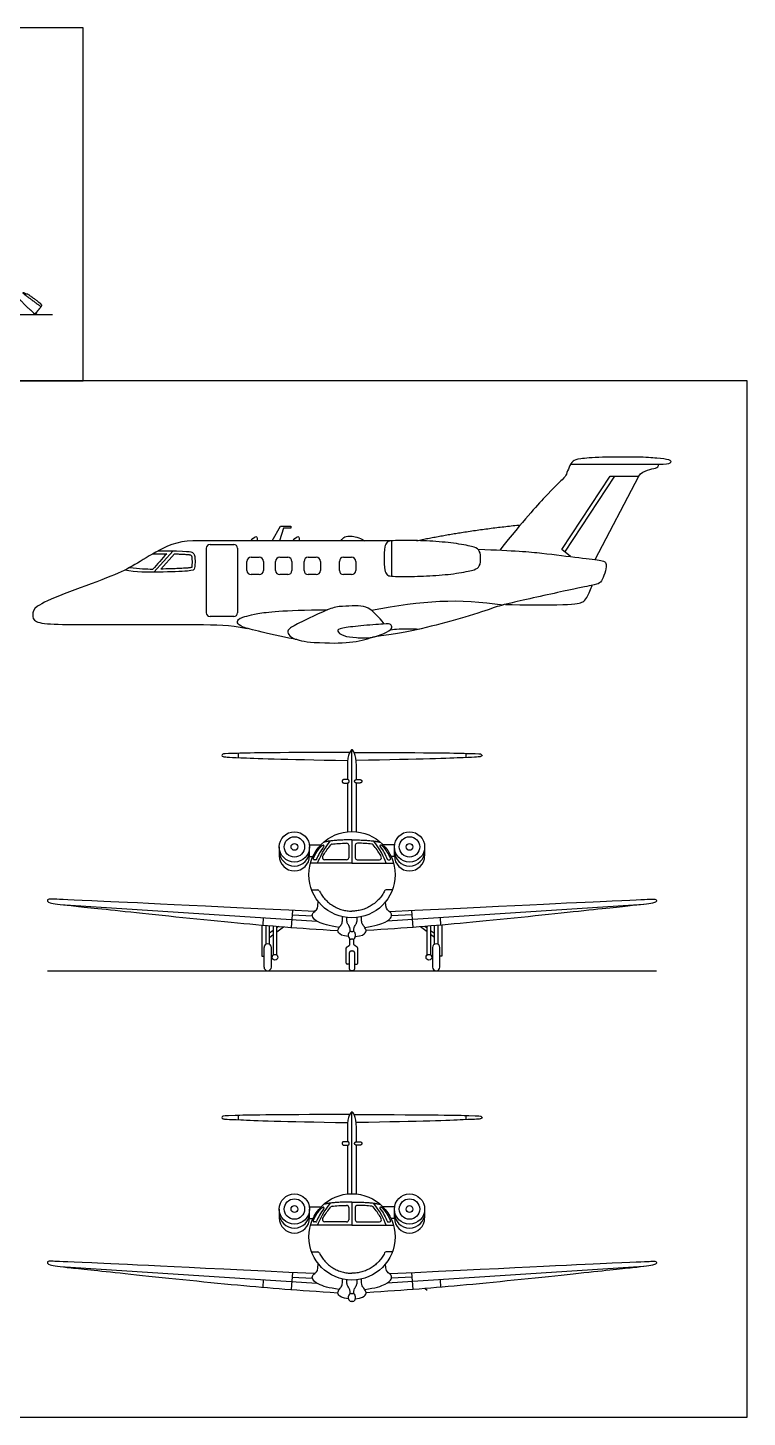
# Model space of a CAD drawing. Header units: millimetres. Extents: x 0 to 107, y 0 to 29.
# Drawn here: x 92.96 to 107.47, y 0.84 to 28.86 of the extents above; entities that cross this region are included whole.
import ezdxf

# ---------------------------------------------------------------- set-up
doc = ezdxf.new("R2010")
doc.units = ezdxf.units.MM
for name, color, linetype, true_color in [('AG-DETAIL', 7, 'Continuous', 0x66ffff), ('AG-DIAGRAM', 7, 'Continuous', 0xfecc66), ('AG-PEOPLE', 7, 'Continuous', 0xfc6666), ('AG-TRANSPORT', 7, 'Continuous', 0x66ccff), ('X-VPRT', 6, 'Continuous', 0xff00ff)]:
    doc.layers.add(name, color=color, linetype=linetype, true_color=true_color)

msp = doc.modelspace()

# ---------------------------------------------------------------- linework, layer by layer
at = {"layer": 'AG-DETAIL'}
for p, q in [((103.793, 18.291), (104.804, 19.818)), ((97.705, 10.765), (97.714, 10.916)), ((101.29, 10.765), (101.281, 10.916)), ((97.705, 3.461), (97.714, 3.612)), ((101.29, 3.461), (101.281, 3.612))]:
    msp.add_line(p, q, dxfattribs=at)
for points in [[(103.906, 18.199), (103.73, 18.344), (104.706, 19.818), (105.286, 19.818)], [(95.501, 17.884), (95.888, 18.313)], [(97.2, 14.231), (97.2, 14.144)], [(101.795, 14.231), (101.795, 14.144)], [(99.497, 12.485), (99.497, 12.018)], [(93.607, 11.183), (98.79, 10.846)], [(98.295, 11.062), (98.269, 10.72)], [(98.288, 10.972), (98.699, 10.952)], [(105.387, 11.183), (100.205, 10.846)], [(100.707, 10.972), (100.295, 10.952)], [(100.7, 11.062), (100.726, 10.72)], [(97.2, 6.927), (97.2, 6.841)], [(101.795, 6.927), (101.795, 6.841)], [(99.497, 5.181), (99.497, 4.714)], [(93.607, 3.879), (98.79, 3.542)], [(98.295, 3.758), (98.269, 3.416)], [(98.288, 3.668), (98.699, 3.648)], [(105.387, 3.879), (100.205, 3.542)], [(100.707, 3.668), (100.295, 3.648)], [(100.7, 3.758), (100.726, 3.416)]]:
    msp.add_lwpolyline(points, dxfattribs=at)
for centre in [(98.336, 12.343), (100.659, 12.343), (98.336, 5.039), (100.659, 5.039)]:
    msp.add_circle(centre, 0.0684, dxfattribs=at)
for centre, radius, start, end in [((98.336, 12.263), 0.305, 180, 0), ((100.659, 12.263), 0.305, 180, 0), ((98.806, 11.441), 0.0364, 26.2593, 90), ((100.189, 11.441), 0.0364, 90, 153.7407), ((98.336, 4.959), 0.305, 180, 0), ((100.659, 4.959), 0.305, 180, 0), ((98.806, 4.137), 0.0364, 26.2593, 90), ((100.189, 4.137), 0.0364, 90, 153.7407)]:
    msp.add_arc(centre, radius, start, end, dxfattribs=at)
for points, degree in [([(98.805, 12.018), (98.854, 12.143), (98.932, 12.303), (99.066, 12.463)], 3), ([(100.19, 12.018), (100.141, 12.143), (100.063, 12.303), (99.929, 12.463)], 3), ([(98.683, 11.478), (98.744, 11.478), (98.806, 11.478)], 2), ([(100.312, 11.478), (100.25, 11.478), (100.189, 11.478)], 2), ([(98.805, 4.714), (98.854, 4.839), (98.932, 4.999), (99.066, 5.159)], 3), ([(100.19, 4.714), (100.141, 4.839), (100.063, 4.999), (99.929, 5.159)], 3), ([(98.683, 4.174), (98.744, 4.174), (98.806, 4.174)], 2), ([(100.312, 4.174), (100.25, 4.174), (100.189, 4.174)], 2)]:
    msp.add_open_spline(points, degree=degree, dxfattribs=at)
for points in [[(98.839, 11.457), (99.041, 11.048), (99.497, 11.048)], [(100.156, 11.457), (99.954, 11.048), (99.497, 11.048)], [(98.839, 4.153), (99.041, 3.744), (99.497, 3.744)], [(100.156, 4.153), (99.954, 3.744), (99.497, 3.744)]]:
    msp.add_rational_spline(points, [0.991304220531, 0.845544758967, 1], degree=2, dxfattribs=at)
at = {"layer": 'AG-DIAGRAM'}
msp.add_line((79.076, 23.078), (93.458, 23.078), dxfattribs=at)
msp.add_lwpolyline([(93.351, 9.846), (105.644, 9.846)], dxfattribs=at)
at = {"layer": 'AG-PEOPLE'}
msp.add_arc((93.104, 23.11), 0.0315, 172.3021, 30.5483, dxfattribs=at)
msp.add_rational_spline([(92.769, 23.415), (92.873, 23.295), (92.982, 23.196), (93.092, 23.096), (93.094, 23.095), (93.096, 23.094), (93.106, 23.097), (93.148, 23.145), (93.191, 23.193), (93.245, 23.265), (93.227, 23.291), (93.157, 23.345), (92.963, 23.489), (92.948, 23.493), (92.934, 23.486), (92.901, 23.499), (92.868, 23.528), (92.853, 23.515), (92.964, 23.43), (93.094, 23.334), (93.225, 23.237)], [1, 1, 1, 1, 0.948669853586, 0.948669853586, 1, 1, 1, 1, 1, 1, 1, 1, 1, 1, 1, 1, 1, 1, 1], degree=3, knots=[0, 0, 0, 0, 1.476223, 1.476223, 1.476223, 1.526976, 1.526976, 1.526976, 2.170427, 2.170427, 2.427269, 2.68411, 2.940951, 3.197793, 3.454634, 3.711476, 3.968317, 3.968317, 3.968317, 5.587591, 5.587591, 5.587591, 5.587591], dxfattribs=at)
at = {"layer": 'AG-TRANSPORT'}
for p, q in [((97.762, 10.76), (97.762, 10.387)), ((97.831, 10.387), (97.831, 10.754)), ((97.909, 10.748), (97.909, 10.164)), ((97.978, 10.164), (97.978, 10.742)), ((101.017, 10.164), (101.017, 10.742)), ((101.085, 10.748), (101.085, 10.164)), ((101.164, 10.387), (101.164, 10.754)), ((101.232, 10.76), (101.232, 10.387))]:
    msp.add_line(p, q, dxfattribs=at)
for points in [[(104.404, 18.137), (105.286, 19.818)], [(97.89, 18.516), (98.054, 18.81), (98.262, 18.81), (98.262, 18.771), (98.113, 18.771), (98.035, 18.516)], [(100.303, 18.516), (96.289, 18.516)], [(100.303, 17.802), (100.303, 18.518)], [(95.691, 17.948), (95.64, 17.947), (95.915, 18.252), (95.925, 18.252)], [(96.236, 18.233), (96.24, 18.232), (96.243, 18.23)], [(96.265, 17.995), (96.263, 17.98), (96.248, 17.977)], [(99.497, 12.652), (99.497, 14.303)], [(99.406, 13.987), (99.406, 13.701)], [(99.588, 13.701), (99.588, 13.987)], [(99.406, 13.632), (99.406, 12.647)], [(99.588, 12.647), (99.588, 13.632)], [(98.031, 12.343), (98.031, 12.164)], [(98.638, 12.386), (98.871, 12.386)], [(98.641, 12.164), (98.641, 12.343)], [(100.357, 12.386), (100.124, 12.386)], [(100.354, 12.164), (100.354, 12.343)], [(100.964, 12.343), (100.964, 12.164)], [(98.64, 12.152), (98.71, 12.152)], [(100.354, 12.152), (100.285, 12.152)], [(99.497, 12.018), (98.66, 12.018)], [(99.497, 12.018), (100.335, 12.018)], [(97.68, 10.767), (97.68, 10.142), (97.723, 10.142)], [(97.909, 10.659), (97.831, 10.6)], [(98.017, 10.739), (97.978, 10.71)], [(97.978, 10.628), (98.116, 10.731)], [(101.017, 10.628), (100.878, 10.731)], [(100.977, 10.739), (101.017, 10.71)], [(101.085, 10.659), (101.164, 10.6)], [(101.314, 10.767), (101.314, 10.142), (101.272, 10.142)], [(97.831, 10.518), (97.909, 10.577)], [(101.164, 10.518), (101.085, 10.577)], [(97.895, 10.149), (97.87, 10.149), (97.87, 10.085), (97.895, 10.085)], [(101.099, 10.149), (101.124, 10.149), (101.124, 10.085), (101.099, 10.085)], [(99.497, 5.348), (99.497, 6.999)], [(99.406, 6.683), (99.406, 6.397)], [(99.588, 6.397), (99.588, 6.683)], [(99.406, 6.328), (99.406, 5.344)], [(99.588, 5.344), (99.588, 6.328)], [(98.638, 5.082), (98.871, 5.082)], [(100.357, 5.082), (100.124, 5.082)], [(98.031, 5.039), (98.031, 4.86)], [(98.64, 4.848), (98.71, 4.848)], [(98.641, 4.86), (98.641, 5.039)], [(100.354, 4.848), (100.285, 4.848)], [(100.354, 4.86), (100.354, 5.039)], [(100.964, 5.039), (100.964, 4.86)], [(99.497, 4.714), (98.66, 4.714)], [(99.497, 4.714), (100.335, 4.714)], [(100.977, 3.435), (101.017, 3.406)]]:
    msp.add_lwpolyline(points, dxfattribs=at)
for centre, radius in [((98.336, 12.343), 0.305), ((99.497, 11.782), 0.87), ((100.659, 12.343), 0.305), ((98.336, 12.343), 0.206), ((100.659, 12.343), 0.206), ((97.944, 10.117), 0.0579), ((101.051, 10.117), 0.0579), ((98.336, 5.039), 0.305), ((99.497, 4.478), 0.87), ((100.659, 5.039), 0.305), ((98.336, 5.039), 0.206), ((100.659, 5.039), 0.206)]:
    msp.add_circle(centre, radius, dxfattribs=at)
for centre, radius, start, end in [((96.635, 18.367), 0.0764, 90, 180), ((97.112, 18.367), 0.0764, 0, 90), ((97.462, 18.102), 0.086, 90, 180), ((97.623, 18.102), 0.086, 0, 90), ((98.039, 18.102), 0.086, 90, 180), ((98.2, 18.102), 0.086, 0, 90), ((98.616, 18.102), 0.086, 90, 180), ((98.776, 18.102), 0.086, 0, 90), ((99.329, 18.102), 0.086, 90, 180), ((99.49, 18.102), 0.086, 0, 90), ((97.462, 17.92), 0.086, 180, 270), ((97.623, 17.92), 0.086, 270, 0), ((98.039, 17.92), 0.086, 180, 270), ((98.2, 17.92), 0.086, 270, 0), ((98.616, 17.92), 0.086, 180, 270), ((98.776, 17.92), 0.086, 270, 0), ((99.329, 17.92), 0.086, 180, 270), ((99.49, 17.92), 0.086, 270, 0), ((96.635, 17.066), 0.0764, 180, 270), ((97.112, 17.066), 0.0764, 270, 0), ((98.918, 12.365), 0.0166, 323.8183, 105.2806), ((99.102, 12.359), 0.0418, 96.5033, 140.1285), ((99.39, 12.376), 0.0418, 360, 91.1161), ((99.605, 12.376), 0.0418, 88.8839, 180), ((99.893, 12.359), 0.0418, 39.8715, 83.4967), ((100.076, 12.365), 0.0166, 74.7194, 216.1817), ((98.336, 12.164), 0.305, 180, 0), ((98.732, 12.102), 0.0166, 157.3317, 270), ((98.77, 12.102), 0.0166, 270, 338.718), ((98.943, 12.126), 0.0418, 152.857, 270), ((99.39, 12.126), 0.0418, 270, 360), ((99.605, 12.126), 0.0418, 180, 270), ((100.051, 12.126), 0.0418, 270, 27.143), ((100.225, 12.102), 0.0166, 201.282, 270), ((100.262, 12.102), 0.0166, 270, 22.6683), ((100.659, 12.164), 0.305, 180, 0), ((97.797, 10.314), 0.0737, 90, 180), ((97.797, 10.387), 0.0341, 180, 193.3906), ((97.797, 10.314), 0.0737, 0, 90), ((97.797, 10.387), 0.0341, 346.6094, 0), ((99.481, 10.588), 0.0514, 90, 180), ((99.481, 10.533), 0.0514, 180, 270), ((99.437, 10.377), 0.0205, 304.8622, 0), ((99.513, 10.588), 0.0514, 360, 90), ((99.513, 10.533), 0.0514, 270, 0), ((99.558, 10.377), 0.0205, 180, 235.1378), ((101.198, 10.314), 0.0737, 90, 180), ((101.198, 10.387), 0.0341, 180, 193.3906), ((101.198, 10.314), 0.0737, 0, 90), ((101.198, 10.387), 0.0341, 346.6094, 0), ((99.401, 10.302), 0.0205, 124.8622, 180), ((99.478, 10.213), 0.0323, 90, 180), ((99.517, 10.213), 0.0323, 0, 90), ((99.594, 10.302), 0.0205, 0, 55.1378), ((97.797, 9.92), 0.0737, 180, 270), ((97.797, 9.92), 0.0737, 270, 0), ((99.401, 9.999), 0.0205, 180, 270), ((99.478, 9.879), 0.0323, 180, 270), ((99.517, 9.879), 0.0323, 270, 0), ((99.594, 9.999), 0.0205, 270, 0), ((101.198, 9.92), 0.0737, 180, 270), ((101.198, 9.92), 0.0737, 270, 0), ((98.918, 5.061), 0.0166, 323.8183, 105.2806), ((99.102, 5.055), 0.0418, 96.5033, 140.1285), ((99.39, 5.072), 0.0418, 360, 91.1161), ((99.605, 5.072), 0.0418, 88.8839, 180), ((99.893, 5.055), 0.0418, 39.8715, 83.4967), ((100.076, 5.061), 0.0166, 74.7194, 216.1817), ((98.336, 4.86), 0.305, 180, 0), ((98.732, 4.798), 0.0166, 157.3317, 270), ((98.77, 4.798), 0.0166, 270, 338.718), ((98.943, 4.822), 0.0418, 152.857, 270), ((99.39, 4.822), 0.0418, 270, 360), ((99.605, 4.822), 0.0418, 180, 270), ((100.051, 4.822), 0.0418, 270, 27.143), ((100.225, 4.798), 0.0166, 201.282, 270), ((100.262, 4.798), 0.0166, 270, 22.6683), ((100.659, 4.86), 0.305, 180, 0), ((99.481, 3.284), 0.0514, 90, 180), ((99.481, 3.229), 0.0514, 180, 270), ((99.513, 3.284), 0.0514, 360, 90), ((99.513, 3.229), 0.0514, 270, 0)]:
    msp.add_arc(centre, radius, start, end, dxfattribs=at)
for points, knots in [([(103.914, 20.065), (104.536, 20.065), (105.158, 20.065), (105.78, 20.065), (105.885, 20.065), (105.946, 20.102), (105.936, 20.15), (105.655, 20.185), (105.33, 20.208), (104.483, 20.208), (104.06, 20.168), (103.955, 20.14), (103.875, 20.005), (103.821, 19.847), (103.783, 19.789), (103.46, 19.486), (102.97, 18.938), (102.479, 18.329)], [0, 0, 0, 0, 6.123018, 6.123018, 6.123018, 7.371884, 8.620749, 9.869615, 11.118481, 12.367346, 13.616212, 14.865078, 16.113943, 17.362809, 18.611675, 19.86054, 21.109406, 21.109406, 21.109406, 21.109406]), ([(95.485, 18.257), (95.66, 18.257), (95.712, 18.257), (95.76, 18.257), (95.665, 18.152), (95.57, 18.047), (95.475, 17.941), (95.346, 17.941), (95.218, 17.943), (95.003, 17.973)], [3.645906, 3.645906, 3.645906, 3.645906, 3.765707, 3.765707, 3.765707, 5.322248, 5.322248, 5.322248, 6.045989, 6.045989, 6.045989, 6.045989]), ([(95.925, 18.252), (95.953, 18.252), (96.004, 18.251), (96.085, 18.248), (96.152, 18.244), (96.202, 18.239), (96.221, 18.236), (96.236, 18.233)], [0, 0, 0, 0, 0.281484, 0.514836, 0.826992, 0.960881, 1.021371, 1.021371, 1.021371, 1.021371]), ([(96.243, 18.23), (96.246, 18.227), (96.251, 18.224), (96.257, 18.217), (96.261, 18.21), (96.262, 18.205), (96.263, 18.203)], [1.048697, 1.048697, 1.048697, 1.048697, 1.0856119, 1.1097722, 1.1368156, 1.1620312, 1.1620312, 1.1620312, 1.1620312]), ([(102.039, 18.346), (102.797, 18.321), (103.332, 18.272), (104.127, 18.17), (104.595, 18.118), (104.623, 18.068), (104.637, 17.974), (104.563, 17.756), (104.501, 17.655), (104.375, 17.623), (103.929, 17.536), (102.51, 17.223), (102.394, 17.176), (101.703, 16.95), (100.895, 16.735), (100.404, 16.639), (99.917, 16.576)], [0, 0, 0, 0, 1.837528, 3.675056, 5.512584, 7.350112, 9.18764, 11.025168, 12.862696, 14.700224, 16.537752, 18.37528, 20.212808, 22.050336, 23.887864, 25.661487, 25.661487, 25.661487, 25.661487]), ([(96.248, 17.977), (96.232, 17.974), (96.214, 17.971), (96.183, 17.968), (96.145, 17.965), (96.093, 17.962), (96.011, 17.957), (95.874, 17.952), (95.76, 17.949), (95.691, 17.948)], [1.944165, 1.944165, 1.944165, 1.944165, 2.020917, 2.12527, 2.254394, 2.406871, 2.640144, 3.08086, 3.7771, 3.7771, 3.7771, 3.7771]), ([(96.263, 18.203), (96.266, 18.19), (96.267, 18.175), (96.269, 18.149), (96.27, 18.104), (96.27, 18.052), (96.268, 18.011), (96.265, 17.995)], [1.1620312, 1.1620312, 1.1620312, 1.1620312, 1.2222668, 1.3115552, 1.4266588, 1.6817585, 1.8437473, 1.8437473, 1.8437473, 1.8437473]), ([(100.15, 16.84), (100.026, 16.989), (99.869, 17.16), (99.685, 17.208), (99.44, 17.2), (99.169, 17.194), (98.914, 17.092), (98.384, 16.835), (98.196, 16.732), (98.198, 16.654), (98.27, 16.548), (98.524, 16.482), (99.342, 16.43), (99.643, 16.478), (99.917, 16.576)], [0, 0, 0, 0, 1.045572, 2.091144, 3.136717, 4.182289, 5.227861, 6.273433, 7.319005, 8.364577, 9.41015, 10.44564, 10.44564, 13.490101, 13.490101, 13.490101, 13.490101]), ([(100.272, 16.724), (100.33, 16.731), (100.447, 16.745), (100.719, 16.747), (100.854, 16.735)], [0, 0, 0, 0, 0.760677, 1.916616, 1.916616, 1.916616, 1.916616]), ([(98.906, 12.145), (98.914, 12.159), (98.922, 12.174), (98.93, 12.19), (98.965, 12.25), (99.011, 12.315), (99.07, 12.386)], [0.6854265, 0.6854265, 0.6854265, 0.6854265, 0.8799988, 0.8799988, 0.8799988, 1.6482553, 1.6482553, 1.6482553, 1.6482553]), ([(100.089, 12.145), (100.081, 12.159), (100.073, 12.174), (100.064, 12.19), (100.029, 12.25), (99.984, 12.315), (99.925, 12.386)], [0.6854265, 0.6854265, 0.6854265, 0.6854265, 0.8799988, 0.8799988, 0.8799988, 1.6482553, 1.6482553, 1.6482553, 1.6482553]), ([(99.241, 10.719), (99.031, 10.752), (98.778, 10.825), (98.693, 10.937), (98.694, 11.003), (98.76, 11.051), (98.814, 11.102), (98.818, 11.239)], [0, 0, 0, 0, 0.650178, 1.300356, 1.950534, 2.600712, 3.201562, 3.201562, 3.201562, 3.201562]), ([(99.754, 10.719), (99.963, 10.752), (100.217, 10.825), (100.301, 10.937), (100.3, 11.003), (100.235, 11.051), (100.181, 11.102), (100.177, 11.239)], [0, 0, 0, 0, 0.650178, 1.300356, 1.950534, 2.600712, 3.201562, 3.201562, 3.201562, 3.201562]), ([(98.906, 4.841), (98.914, 4.856), (98.922, 4.87), (98.93, 4.886), (98.965, 4.946), (99.011, 5.011), (99.07, 5.082)], [0.6854265, 0.6854265, 0.6854265, 0.6854265, 0.8799988, 0.8799988, 0.8799988, 1.6482553, 1.6482553, 1.6482553, 1.6482553]), ([(100.089, 4.841), (100.081, 4.856), (100.073, 4.87), (100.064, 4.886), (100.029, 4.946), (99.984, 5.011), (99.925, 5.082)], [0.6854265, 0.6854265, 0.6854265, 0.6854265, 0.8799988, 0.8799988, 0.8799988, 1.6482553, 1.6482553, 1.6482553, 1.6482553]), ([(99.241, 3.415), (99.031, 3.448), (98.778, 3.521), (98.693, 3.633), (98.694, 3.699), (98.76, 3.747), (98.814, 3.798), (98.818, 3.935)], [0, 0, 0, 0, 0.650178, 1.300356, 1.950534, 2.600712, 3.201562, 3.201562, 3.201562, 3.201562]), ([(99.754, 3.415), (99.963, 3.448), (100.217, 3.521), (100.301, 3.633), (100.3, 3.699), (100.235, 3.747), (100.181, 3.798), (100.177, 3.935)], [0, 0, 0, 0, 0.650178, 1.300356, 1.950534, 2.600712, 3.201562, 3.201562, 3.201562, 3.201562])]:
    msp.add_open_spline(points, degree=3, knots=knots, dxfattribs=at)
for points, degree in [([(105.286, 19.818), (105.325, 19.892), (105.47, 19.952), (105.634, 19.98), (105.689, 20.017), (105.689, 20.065)], 3), ([(100.802, 18.52), (101.772, 18.722), (102.898, 18.839)], 2), ([(96.289, 18.516), (95.968, 18.516), (95.494, 18.277), (95.059, 17.99), (94.648, 17.797), (93.612, 17.426), (93.058, 17.181), (93.058, 17.026), (93.058, 16.869), (93.49, 16.826), (94.393, 16.826), (96.61, 16.826), (96.997, 16.826), (97.38, 16.751)], 3), ([(97.456, 18.516), (97.522, 18.593), (97.564, 18.605), (97.587, 18.599), (97.587, 18.516)], 3), ([(98.303, 18.516), (98.369, 18.593), (98.412, 18.605), (98.434, 18.599), (98.434, 18.516)], 3), ([(99.274, 18.516), (99.313, 18.599), (99.466, 18.634), (99.637, 18.587), (99.751, 18.516)], 3), ([(102.094, 18.16), (102.094, 18.259), (102.055, 18.352), (101.958, 18.396), (101.567, 18.473), (101.07, 18.515), (100.555, 18.528), (100.303, 18.518), (100.217, 18.508), (100.162, 18.441), (100.149, 18.333), (100.149, 18.16)], 3), ([(95.587, 18.315), (96.219, 18.315), (96.288, 18.279), (96.326, 18.231), (96.331, 18.135), (96.331, 17.943), (96.278, 17.904), (95.612, 17.882), (95.133, 17.88), (94.915, 17.927)], 3), ([(96.559, 17.066), (96.559, 17.716), (96.559, 18.367)], 2), ([(96.635, 18.443), (96.874, 18.443), (97.112, 18.443)], 2), ([(97.188, 18.367), (97.188, 17.716), (97.188, 17.066)], 2), ([(97.376, 17.92), (97.376, 18.011), (97.376, 18.102)], 2), ([(97.462, 18.188), (97.543, 18.188), (97.623, 18.188)], 2), ([(97.709, 18.102), (97.709, 18.011), (97.709, 17.92)], 2), ([(97.953, 17.92), (97.953, 18.011), (97.953, 18.102)], 2), ([(98.039, 18.188), (98.119, 18.188), (98.2, 18.188)], 2), ([(98.286, 18.102), (98.286, 18.011), (98.286, 17.92)], 2), ([(98.53, 17.92), (98.53, 18.011), (98.53, 18.102)], 2), ([(98.616, 18.188), (98.696, 18.188), (98.776, 18.188)], 2), ([(98.862, 18.102), (98.862, 18.011), (98.862, 17.92)], 2), ([(99.243, 17.92), (99.243, 18.011), (99.243, 18.102)], 2), ([(99.329, 18.188), (99.41, 18.188), (99.49, 18.188)], 2), ([(99.576, 18.102), (99.576, 18.011), (99.576, 17.92)], 2), ([(100.149, 18.16), (100.149, 17.988), (100.162, 17.879), (100.217, 17.812), (100.303, 17.802), (100.555, 17.793), (101.07, 17.806), (101.567, 17.848), (101.958, 17.925), (102.055, 17.969), (102.094, 18.062), (102.094, 18.16)], 3), ([(97.623, 17.834), (97.543, 17.834), (97.462, 17.834)], 2), ([(98.2, 17.834), (98.119, 17.834), (98.039, 17.834)], 2), ([(98.776, 17.834), (98.696, 17.834), (98.616, 17.834)], 2), ([(99.49, 17.834), (99.41, 17.834), (99.329, 17.834)], 2), ([(102.595, 17.235), (102.943, 17.224), (103.979, 17.221), (104.164, 17.271), (104.251, 17.375), (104.342, 17.618)], 3), ([(98.388, 16.525), (98.191, 16.559), (97.59, 16.695), (97.264, 16.776), (97.17, 16.865), (97.195, 16.954), (97.519, 17.044), (98.064, 17.121), (99.001, 17.124)], 3), ([(99.89, 17.116), (100.926, 17.32), (101.652, 17.361), (102.546, 17.223)], 3), ([(97.112, 16.989), (96.874, 16.989), (96.635, 16.989)], 2), ([(99.908, 16.574), (99.798, 16.554), (99.576, 16.561), (99.309, 16.592), (99.173, 16.706), (99.262, 16.758), (99.653, 16.8), (100.202, 16.848), (100.285, 16.837), (100.318, 16.766), (100.238, 16.683), (100.019, 16.595), (99.908, 16.574)], 3), ([(99.497, 14.303), (99.486, 14.303), (99.441, 14.251), (99.406, 14.107), (99.406, 13.987)], 3), ([(99.588, 13.987), (99.588, 14.107), (99.553, 14.251), (99.509, 14.303), (99.497, 14.303)], 3), ([(99.453, 14.248), (97.795, 14.248), (96.927, 14.224), (96.894, 14.218), (96.866, 14.19), (96.879, 14.16), (97.022, 14.151), (98.05, 14.109), (99.411, 14.086)], 3), ([(99.542, 14.248), (101.2, 14.248), (102.067, 14.224), (102.1, 14.218), (102.129, 14.19), (102.116, 14.16), (101.972, 14.151), (100.945, 14.109), (99.584, 14.086)], 3), ([(98.932, 12.355), (98.863, 12.261), (98.816, 12.176), (98.785, 12.096)], 3), ([(98.873, 12.352), (98.895, 12.375), (98.914, 12.381)], 2), ([(99.497, 12.485), (99.109, 12.485), (98.925, 12.437)], 2), ([(99.097, 12.401), (99.178, 12.41), (99.275, 12.416), (99.389, 12.418)], 3), ([(99.432, 12.376), (99.432, 12.293), (99.432, 12.209), (99.432, 12.126)], 3), ([(99.497, 12.485), (99.886, 12.485), (100.07, 12.437)], 2), ([(99.563, 12.376), (99.563, 12.293), (99.563, 12.209), (99.563, 12.126)], 3), ([(99.897, 12.401), (99.817, 12.41), (99.719, 12.416), (99.606, 12.418)], 3), ([(100.063, 12.355), (100.132, 12.261), (100.178, 12.176), (100.209, 12.096)], 3), ([(100.122, 12.352), (100.1, 12.375), (100.081, 12.381)], 2), ([(98.77, 12.085), (98.757, 12.085), (98.745, 12.085), (98.732, 12.085)], 3), ([(99.39, 12.084), (99.241, 12.084), (99.092, 12.084), (98.943, 12.084)], 3), ([(99.605, 12.084), (99.754, 12.084), (99.903, 12.084), (100.051, 12.084)], 3), ([(100.225, 12.085), (100.237, 12.085), (100.25, 12.085), (100.262, 12.085)], 3), ([(98.744, 11.04), (95.866, 11.178), (93.793, 11.279), (93.418, 11.291), (93.342, 11.291), (93.35, 11.207), (93.718, 11.172), (94.781, 11.057), (97.366, 10.786), (98.377, 10.709), (99.212, 10.655)], 3), ([(100.251, 11.04), (103.128, 11.178), (105.202, 11.279), (105.577, 11.291), (105.652, 11.291), (105.645, 11.207), (105.276, 11.172), (104.213, 11.057), (101.629, 10.786), (100.617, 10.709), (99.783, 10.655)], 3), ([(99.43, 10.533), (99.292, 10.546), (99.209, 10.618), (99.208, 10.673), (99.261, 10.748), (99.304, 10.802), (99.304, 10.866), (99.304, 10.934)], 3), ([(99.565, 10.533), (99.703, 10.546), (99.786, 10.618), (99.787, 10.673), (99.734, 10.748), (99.691, 10.802), (99.691, 10.866), (99.691, 10.934)], 3), ([(99.462, 10.636), (99.462, 10.71), (99.432, 10.758), (99.4, 10.812), (99.391, 10.854), (99.391, 10.919)], 3), ([(99.532, 10.636), (99.532, 10.71), (99.563, 10.758), (99.595, 10.812), (99.604, 10.854), (99.604, 10.919)], 3), ([(99.43, 10.533), (99.43, 10.56), (99.43, 10.588)], 2), ([(99.457, 10.377), (99.457, 10.432), (99.457, 10.487)], 2), ([(99.481, 10.639), (99.497, 10.639), (99.513, 10.639)], 2), ([(99.513, 10.481), (99.497, 10.481), (99.481, 10.481)], 2), ([(99.537, 10.377), (99.537, 10.432), (99.537, 10.487)], 2), ([(99.565, 10.588), (99.565, 10.56), (99.565, 10.533)], 2), ([(97.723, 9.92), (97.723, 10.117), (97.723, 10.314)], 2), ([(97.87, 10.314), (97.87, 10.117), (97.87, 9.92)], 2), ([(99.38, 9.999), (99.38, 10.151), (99.38, 10.302)], 2), ([(99.389, 10.319), (99.419, 10.34), (99.448, 10.36)], 2), ([(99.445, 9.879), (99.445, 10.046), (99.445, 10.213)], 2), ([(99.478, 10.245), (99.497, 10.245), (99.517, 10.245)], 2), ([(99.606, 10.319), (99.576, 10.34), (99.546, 10.36)], 2), ([(99.549, 10.213), (99.549, 10.046), (99.549, 9.879)], 2), ([(99.614, 9.999), (99.614, 10.151), (99.614, 10.302)], 2), ([(101.124, 10.314), (101.124, 10.117), (101.124, 9.92)], 2), ([(101.272, 9.92), (101.272, 10.117), (101.272, 10.314)], 2), ([(99.445, 9.979), (99.423, 9.979), (99.401, 9.979)], 2), ([(99.517, 9.846), (99.497, 9.846), (99.478, 9.846)], 2), ([(99.549, 9.979), (99.572, 9.979), (99.594, 9.979)], 2), ([(99.453, 6.944), (97.795, 6.944), (96.927, 6.92), (96.894, 6.914), (96.866, 6.886), (96.879, 6.856), (97.022, 6.847), (98.05, 6.806), (99.411, 6.782)], 3), ([(99.497, 6.999), (99.486, 6.999), (99.441, 6.947), (99.406, 6.803), (99.406, 6.683)], 3), ([(99.588, 6.683), (99.588, 6.803), (99.553, 6.947), (99.509, 6.999), (99.497, 6.999)], 3), ([(99.542, 6.944), (101.2, 6.944), (102.067, 6.92), (102.1, 6.914), (102.129, 6.886), (102.116, 6.856), (101.972, 6.847), (100.945, 6.806), (99.584, 6.782)], 3), ([(98.932, 5.051), (98.863, 4.957), (98.816, 4.872), (98.785, 4.792)], 3), ([(98.873, 5.048), (98.895, 5.071), (98.914, 5.077)], 2), ([(99.497, 5.181), (99.109, 5.181), (98.925, 5.133)], 2), ([(99.097, 5.097), (99.178, 5.106), (99.275, 5.112), (99.389, 5.114)], 3), ([(99.432, 5.072), (99.432, 4.989), (99.432, 4.905), (99.432, 4.822)], 3), ([(99.497, 5.181), (99.886, 5.181), (100.07, 5.133)], 2), ([(99.563, 5.072), (99.563, 4.989), (99.563, 4.905), (99.563, 4.822)], 3), ([(99.897, 5.097), (99.817, 5.106), (99.719, 5.112), (99.606, 5.114)], 3), ([(100.063, 5.051), (100.132, 4.957), (100.178, 4.872), (100.209, 4.792)], 3), ([(100.122, 5.048), (100.1, 5.071), (100.081, 5.077)], 2), ([(98.77, 4.781), (98.757, 4.781), (98.745, 4.781), (98.732, 4.781)], 3), ([(99.39, 4.78), (99.241, 4.78), (99.092, 4.78), (98.943, 4.78)], 3), ([(99.605, 4.78), (99.754, 4.78), (99.903, 4.78), (100.051, 4.78)], 3), ([(100.225, 4.781), (100.237, 4.781), (100.25, 4.781), (100.262, 4.781)], 3), ([(98.744, 3.736), (95.866, 3.874), (93.793, 3.975), (93.418, 3.987), (93.342, 3.987), (93.35, 3.903), (93.718, 3.868), (94.781, 3.753), (97.366, 3.482), (98.377, 3.405), (99.212, 3.352)], 3), ([(100.251, 3.736), (103.128, 3.874), (105.202, 3.975), (105.577, 3.987), (105.652, 3.987), (105.645, 3.903), (105.276, 3.868), (104.213, 3.753), (101.629, 3.482), (100.617, 3.405), (99.783, 3.352)], 3), ([(99.43, 3.229), (99.292, 3.242), (99.209, 3.314), (99.208, 3.369), (99.261, 3.445), (99.304, 3.498), (99.304, 3.562), (99.304, 3.63)], 3), ([(99.462, 3.332), (99.462, 3.406), (99.432, 3.454), (99.4, 3.508), (99.391, 3.55), (99.391, 3.615)], 3), ([(99.532, 3.332), (99.532, 3.406), (99.563, 3.454), (99.595, 3.508), (99.604, 3.55), (99.604, 3.615)], 3), ([(99.565, 3.229), (99.703, 3.242), (99.786, 3.314), (99.787, 3.369), (99.734, 3.445), (99.691, 3.498), (99.691, 3.562), (99.691, 3.63)], 3), ([(99.43, 3.229), (99.43, 3.256), (99.43, 3.284)], 2), ([(99.481, 3.335), (99.497, 3.335), (99.513, 3.335)], 2), ([(99.513, 3.177), (99.497, 3.177), (99.481, 3.177)], 2), ([(99.565, 3.284), (99.565, 3.256), (99.565, 3.229)], 2)]:
    msp.add_open_spline(points, degree=degree, dxfattribs=at)
for points in [[(99.333, 13.632), (99.299, 13.632), (99.299, 13.667), (99.299, 13.701), (99.333, 13.701), (99.359, 13.701), (99.409, 13.701), (99.443, 13.701), (99.443, 13.667), (99.443, 13.632), (99.409, 13.632), (99.359, 13.632), (99.333, 13.632)], [(99.661, 13.632), (99.696, 13.632), (99.696, 13.667), (99.696, 13.701), (99.661, 13.701), (99.636, 13.701), (99.586, 13.701), (99.551, 13.701), (99.551, 13.667), (99.551, 13.632), (99.586, 13.632), (99.636, 13.632), (99.661, 13.632)], [(99.333, 6.328), (99.299, 6.328), (99.299, 6.363), (99.299, 6.397), (99.333, 6.397), (99.359, 6.397), (99.409, 6.397), (99.443, 6.397), (99.443, 6.363), (99.443, 6.328), (99.409, 6.328), (99.359, 6.328), (99.333, 6.328)], [(99.661, 6.328), (99.696, 6.328), (99.696, 6.363), (99.696, 6.397), (99.661, 6.397), (99.636, 6.397), (99.586, 6.397), (99.551, 6.397), (99.551, 6.363), (99.551, 6.328), (99.586, 6.328), (99.636, 6.328), (99.661, 6.328)]]:
    msp.add_rational_spline(points, [1, 0.707106781187, 1, 0.707106781187, 1, 1, 1, 0.707106781187, 1, 0.707106781187, 1, 1, 1], degree=2, knots=[0, 0, 0, 0.193362, 0.193362, 0.386723, 0.386723, 0.572344, 0.572344, 0.765706, 0.765706, 0.959067, 0.959067, 1.144688, 1.144688, 1.144688], dxfattribs=at)
for points in [[(98.717, 12.108), (98.755, 12.198), (98.807, 12.28), (98.873, 12.352)], [(100.278, 12.108), (100.24, 12.198), (100.188, 12.28), (100.122, 12.352)], [(98.717, 4.804), (98.755, 4.894), (98.807, 4.976), (98.873, 5.048)], [(100.278, 4.804), (100.24, 4.894), (100.188, 4.976), (100.122, 5.048)]]:
    msp.add_rational_spline(points, [0.997194910037, 0.987161938427, 0.986921287286, 0.996472956615], degree=3, dxfattribs=at)
at = {"layer": 'X-VPRT'}
for points in [[(77.78, 28.864), (77.78, 21.745), (94.072, 21.745), (94.072, 28.864)], [(77.78, 0.841), (107.473, 0.841), (107.473, 21.745), (77.78, 21.745)]]:
    msp.add_lwpolyline(points, close=True, dxfattribs=at)

doc.saveas('drawing.dxf')
